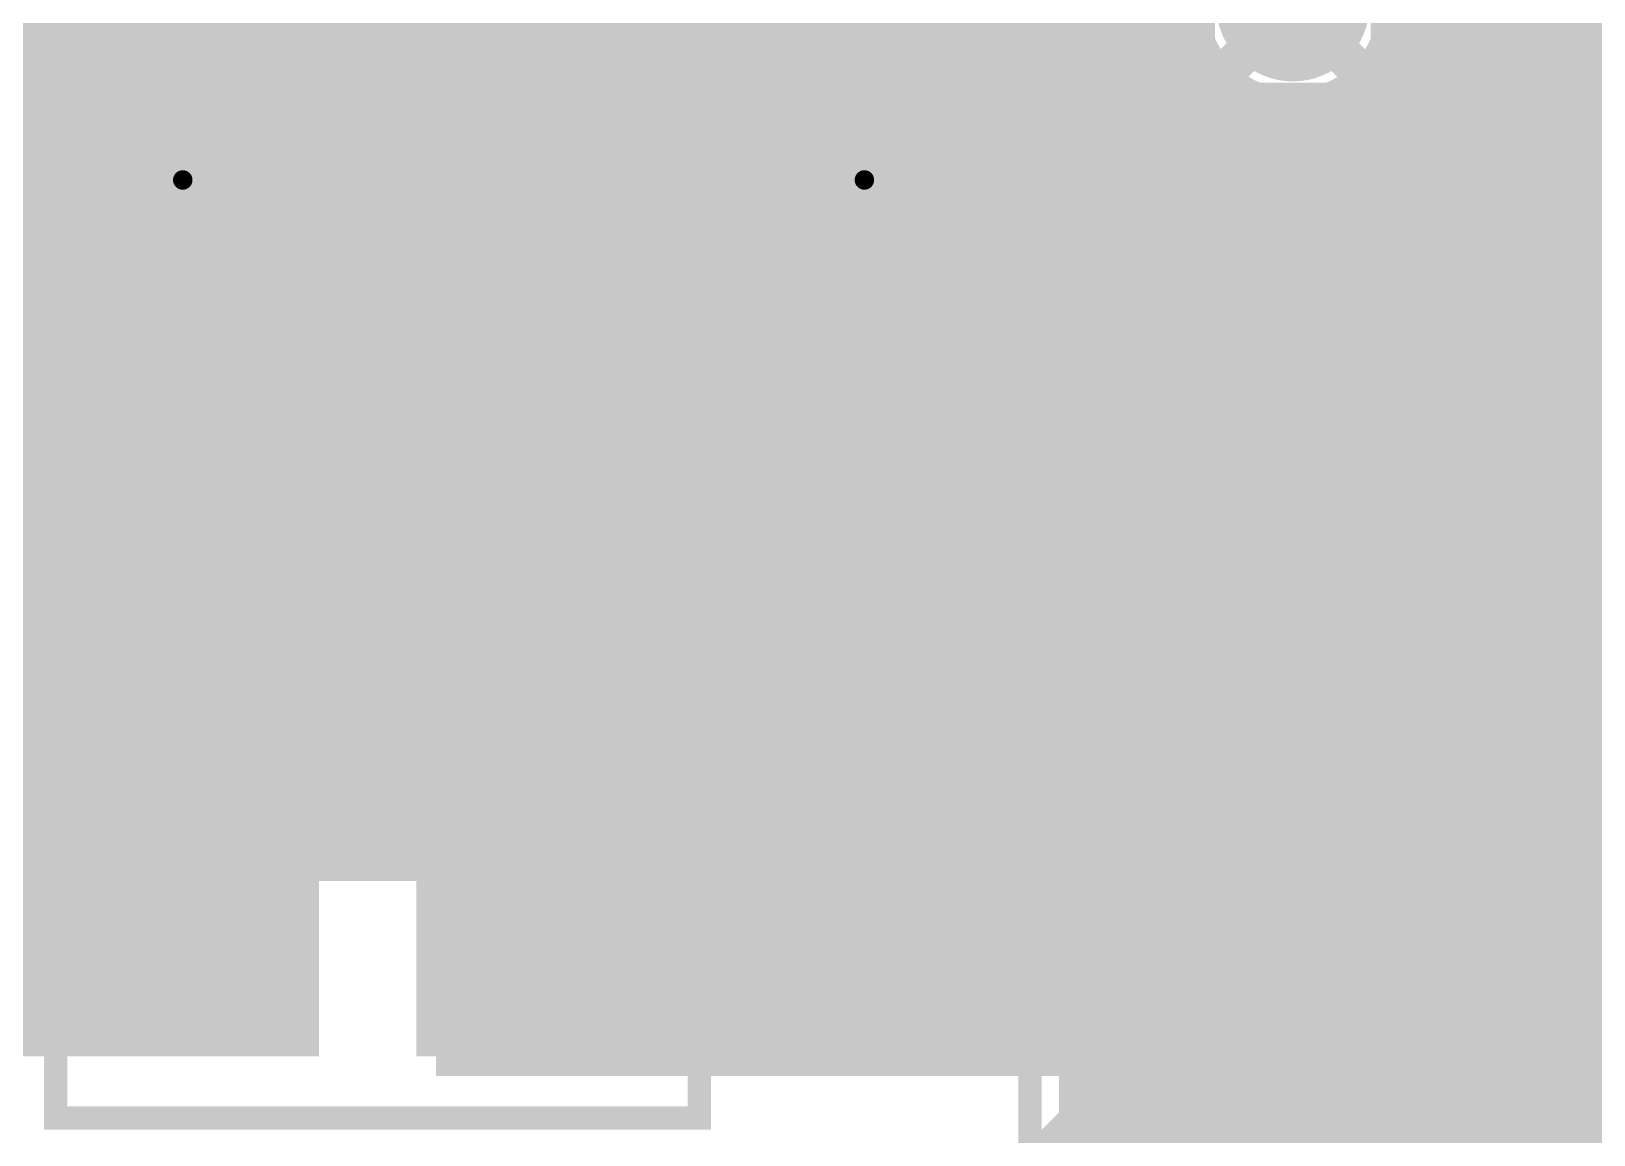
# Model space of a CAD drawing. Extents: x 0 to 95, y -50 to 50.
# Drawn here: x 19.97 to 30.16, y 8.25 to 15.45 of the extents above; entities that cross this region are included whole.
import ezdxf

# ---------------------------------------------------------------- set-up
doc = ezdxf.new("R2010")
doc.units = 0
doc.header["$MEASUREMENT"] = 0
doc.layers.get('0').update_dxf_attribs({"linetype": 'CONTINUOUS'})
for name, color, linetype in [('23-326-0_BOT', 7, 'CONTINUOUS'), ('23-326-0_DRD', 2, 'CONTINUOUS'), ('23-326-0_GND', 1, 'CONTINUOUS'), ('23-326-0_IN1', 3, 'CONTINUOUS'), ('23-326-0_SMT', 10, 'CONTINUOUS'), ('23-326-0_SPT', 14, 'CONTINUOUS'), ('23-326-0_SST', 9, 'CONTINUOUS'), ('23-326-0_TOP', 12, 'CONTINUOUS'), ('THRUHOLE_TAP', 8, 'CONTINUOUS')]:
    doc.layers.add(name, color=color, linetype=linetype)

# ---------------------------------------------------------------- blocks, each defined once
blk = doc.blocks.new('ROUND_37')
at = {"const_width": 0.35052}
blk.add_lwpolyline([(-0.17526, 0, 1), (0.17526, 0, 1)], format="xyb", close=True, dxfattribs=at)
blk = doc.blocks.new('ROUND_58')
at = {"const_width": 0.50038}
blk.add_lwpolyline([(-0.25019, 0, 1), (0.25019, 0, 1)], format="xyb", close=True, dxfattribs=at)
blk = doc.blocks.new('ROUND_59')
at = {"const_width": 0.0635}
blk.add_lwpolyline([(-0.03175, 0, 1), (0.03175, 0, 1)], format="xyb", close=True, dxfattribs=at)
blk = doc.blocks.new('ROUND_40')
at = {"const_width": 0.35052}
blk.add_lwpolyline([(-0.17526, 0, 1), (0.17526, 0, 1)], format="xyb", close=True, dxfattribs=at)
blk = doc.blocks.new('RECTANGLE_3')
blk.add_solid([(0.4826, 0.4064), (0.4826, -0.4064), (-0.4826, 0.4064), (-0.4826, -0.4064)])
blk = doc.blocks.new('RECTANGLE_32')
blk.add_solid([(0.29972, 0.65024), (0.29972, -0.65024), (-0.29972, 0.65024), (-0.29972, -0.65024)])
blk = doc.blocks.new('ROUND_64')
at = {"const_width": 0.10033}
blk.add_lwpolyline([(-0.050164, 0, 1), (0.050164, 0, 1)], format="xyb", close=True, dxfattribs=at)

msp = doc.modelspace()

# ---------------------------------------------------------------- linework, layer by layer
at = {"layer": '23-326-0_BOT', "const_width": 0.254}
for points in [[(29.8958, 38.7096), (29.8958, 0.635)], [(30.1244, 38.481), (30.1244, 0.635)], [(29.6672, 22.23008), (29.6672, 3.80492)], [(29.4386, 16.02994), (29.4386, 3.94208)], [(19.75104, 15.95882), (20.26158, 15.44828)], [(29.21, 15.88008), (29.21, 3.98272)], [(28.9814, 15.82928), (28.9814, 3.94208)], [(20.066, 15.64386), (20.066, 10.033)], [(20.21586, 15.494), (10.9728, 15.494)], [(38.75786, 15.494), (28.86202, 15.494)], [(20.2946, 15.4178), (20.2946, 10.033)], [(27.61488, 15.2654), (10.9728, 15.2654)], [(20.5232, 15.31874), (20.5232, 10.033)], [(27.58694, 15.3162), (20.574, 15.3162)], [(20.7518, 15.3162), (20.7518, 10.033)], [(20.9804, 15.3162), (20.9804, 10.033)], [(21.209, 15.3162), (21.209, 10.033)], [(21.4376, 15.3162), (21.4376, 10.033)], [(21.6662, 15.3162), (21.6662, 10.033)], [(21.8948, 15.3162), (21.8948, 10.033)], [(22.1234, 15.3162), (22.1234, 10.033)], [(22.352, 15.3162), (22.352, 10.033)], [(22.5806, 15.3162), (22.5806, 10.033)], [(22.8092, 15.3162), (22.8092, 10.033)], [(23.0378, 15.3162), (23.0378, 10.033)], [(23.2664, 15.3162), (23.2664, 10.033)], [(23.495, 15.3162), (23.495, 10.033)], [(23.7236, 15.3162), (23.7236, 10.033)], [(23.9522, 15.3162), (23.9522, 10.033)], [(24.1808, 15.3162), (24.1808, 10.033)], [(24.4094, 15.3162), (24.4094, 10.033)], [(24.638, 15.3162), (24.638, 10.033)], [(24.8666, 15.3162), (24.8666, 10.033)], [(25.0952, 15.3162), (25.0952, 10.033)], [(25.3238, 15.3162), (25.3238, 10.033)], [(25.5524, 15.3162), (25.5524, 10.033)], [(25.781, 15.3162), (25.781, 10.033)], [(26.0096, 15.3162), (26.0096, 10.033)], [(26.2382, 15.3162), (26.2382, 10.033)], [(26.4668, 15.3162), (26.4668, 10.033)], [(26.6954, 15.3162), (26.6954, 10.033)], [(26.924, 15.3162), (26.924, 0.635)], [(27.1526, 15.3162), (27.1526, 0.635)], [(27.3812, 15.3162), (27.3812, 0.635)], [(27.6098, 15.27302), (27.6098, 0.635)], [(38.98646, 15.2654), (28.77312, 15.2654)], [(28.7528, 15.23238), (28.7528, 3.80492)], [(27.84602, 15.0368), (10.9728, 15.0368)], [(27.8384, 15.04188), (27.8384, 0.635)], [(28.5242, 15.02664), (28.5242, 0.635)], [(39.21506, 15.0368), (28.54198, 15.0368)], [(28.067, 14.95298), (28.067, 0.635)], [(28.2956, 14.9479), (28.2956, 0.635)], [(39.44366, 14.8082), (10.9728, 14.8082)], [(39.67226, 14.5796), (10.9728, 14.5796)], [(59.182, 14.351), (10.9728, 14.351)], [(59.182, 14.1224), (10.9728, 14.1224)], [(59.182, 13.8938), (10.9728, 13.8938)], [(59.182, 13.6652), (10.9728, 13.6652)], [(59.182, 13.4366), (10.9728, 13.4366)], [(59.182, 13.208), (10.88898, 13.208)], [(49.94148, 12.9794), (10.668, 12.9794)], [(49.67986, 12.7508), (10.4394, 12.7508)], [(49.53762, 12.5222), (10.2108, 12.5222)], [(49.45888, 12.2936), (9.87044, 12.2936)], [(49.43602, 12.065), (7.94766, 12.065)], [(49.45888, 11.8364), (7.747, 11.8364)], [(49.53762, 11.6078), (7.36092, 11.6078)], [(49.67986, 11.3792), (0.635, 11.3792)], [(49.94148, 11.1506), (0.635, 11.1506)], [(59.182, 10.922), (0.635, 10.922)], [(59.182, 10.6934), (0.635, 10.6934)], [(59.182, 10.4648), (0.635, 10.4648)], [(59.182, 10.2362), (0.635, 10.2362)], [(26.797, 10.033), (0.635, 10.033)], [(26.797, 10.033), (26.797, 0.635)], [(59.182, 10.0076), (26.797, 10.0076)], [(52.832, 9.779), (26.797, 9.779)], [(52.6034, 9.5504), (26.797, 9.5504)], [(52.3748, 9.3218), (26.797, 9.3218)], [(52.1462, 9.0932), (26.797, 9.0932)], [(51.9176, 8.8646), (26.797, 8.8646)], [(51.689, 8.636), (26.797, 8.636)], [(51.4604, 8.4074), (26.797, 8.4074)], [(51.2318, 8.1788), (26.797, 8.1788)]]:
    msp.add_lwpolyline(points, dxfattribs=at)
for points in [[(28.194, 14.94028, 0.4142136), (28.87472, 15.621)], [(20.2692, 15.4432, 0.1989124), (20.574, 15.31695)], [(27.58694, 15.3162, 0.2836271), (28.194, 14.94282)]]:
    msp.add_lwpolyline(points, format="xyb", dxfattribs=at)
at = {"layer": '23-326-0_DRD', "const_width": 0.254}
for points in [[(27.559, 16.256), (27.559, 14.986)], [(28.829, 16.256), (27.559, 14.986)], [(28.829, 14.986), (27.559, 16.256)], [(28.829, 14.986), (28.829, 16.256)], [(20.32, 15.113), (20.32, 13.843)], [(21.59, 15.113), (20.32, 15.113)], [(21.59, 15.113), (20.32, 13.843)], [(21.59, 13.843), (20.32, 15.113)], [(20.32, 15.113), (20.32, 13.843)], [(21.59, 15.113), (20.32, 15.113)], [(21.59, 15.113), (20.32, 13.843)], [(21.59, 13.843), (20.32, 15.113)], [(21.59, 13.843), (21.59, 15.113)], [(21.59, 13.843), (21.59, 15.113)], [(24.765, 15.113), (24.765, 13.843)], [(26.035, 15.113), (24.765, 15.113)], [(26.035, 15.113), (24.765, 13.843)], [(26.035, 13.843), (24.765, 15.113)], [(24.765, 15.113), (24.765, 13.843)], [(26.035, 15.113), (24.765, 15.113)], [(26.035, 15.113), (24.765, 13.843)], [(26.035, 13.843), (24.765, 15.113)], [(26.035, 13.843), (26.035, 15.113)], [(26.035, 13.843), (26.035, 15.113)], [(27.559, 14.986), (28.829, 14.986)], [(20.32, 13.843), (21.59, 13.843)], [(20.32, 13.843), (21.59, 13.843)], [(24.765, 13.843), (26.035, 13.843)], [(24.765, 13.843), (26.035, 13.843)], [(27.559, 8.509), (27.559, 7.239)], [(28.829, 8.509), (27.559, 8.509)], [(28.829, 8.509), (27.559, 7.239)], [(28.829, 7.239), (27.559, 8.509)], [(28.829, 7.239), (28.829, 8.509)]]:
    msp.add_lwpolyline(points, dxfattribs=at)
at = {"layer": '23-326-0_IN1', "const_width": 0.254}
for points in [[(22.606, 49.149), (22.606, 8.763)], [(29.9212, 49.149), (29.9212, 2.54)], [(30.1498, 49.149), (30.1498, 2.54)], [(26.7208, 38.2016), (26.7208, 8.763)], [(24.2062, 38.14826), (24.2062, 8.763)], [(26.4922, 37.97554), (26.4922, 8.763)], [(24.4348, 37.8206), (24.4348, 8.763)], [(26.9494, 37.846), (26.9494, 2.54)], [(26.2636, 37.72408), (26.2636, 8.763)], [(24.6634, 37.62756), (24.6634, 8.763)], [(27.178, 37.64534), (27.178, 2.54)], [(27.4066, 37.5158), (27.4066, 2.54)], [(29.6926, 36.34994), (29.6926, 2.54)], [(24.892, 26.43632), (24.892, 14.93012)], [(26.035, 26.3525), (26.035, 14.7193)], [(25.1206, 26.1874), (25.1206, 15.09776)], [(25.3492, 26.09342), (25.3492, 15.15618)], [(25.5778, 26.0858), (25.5778, 15.13332)], [(25.8064, 26.15692), (25.8064, 15.02156)], [(21.717, 25.654), (21.717, 8.89), (1.143, 8.89)], [(20.574, 25.654), (20.574, 15.04188)], [(20.8026, 25.654), (20.8026, 15.14094)], [(21.0312, 25.654), (21.0312, 15.15364)], [(21.2598, 25.654), (21.2598, 15.08506)], [(21.4884, 25.654), (21.4884, 14.89964)], [(20.3454, 16.47444), (20.3454, 14.77772)], [(23.9776, 16.20774), (23.9776, 8.763)], [(20.1168, 16.11122), (20.1168, 8.89)], [(22.8346, 16.08836), (22.8346, 8.763)], [(19.8882, 15.98676), (19.8882, 8.89)], [(29.464, 16.05788), (29.464, 2.54)], [(23.0632, 15.90294), (23.0632, 8.763)], [(23.749, 15.94612), (23.749, 8.763)], [(29.2354, 15.89024), (29.2354, 2.54)], [(23.2918, 15.83436), (23.2918, 8.763)], [(23.5204, 15.84706), (23.5204, 8.763)], [(29.0068, 15.83182), (29.0068, 2.54)], [(27.51582, 15.5702), (22.606, 15.5702)], [(40.6908, 15.5702), (28.87218, 15.5702)], [(21.717, 15.5194), (10.46226, 15.5194)], [(21.717, 15.2908), (10.4648, 15.2908)], [(27.57424, 15.3416), (22.606, 15.3416)], [(28.7782, 15.27302), (28.7782, 8.22198)], [(40.6908, 15.3416), (28.81376, 15.3416)], [(27.6352, 15.23238), (27.6352, 8.26008)], [(20.60702, 15.0622), (13.04798, 15.0622)], [(21.717, 15.0622), (21.30298, 15.0622)], [(25.15616, 15.113), (22.606, 15.113)], [(27.74188, 15.113), (25.6413, 15.113)], [(40.6908, 15.113), (28.64612, 15.113)], [(27.8638, 15.02664), (27.8638, 8.46836)], [(28.5496, 15.04188), (28.5496, 8.45312)], [(24.8539, 14.8844), (22.606, 14.8844)], [(40.6908, 14.8844), (25.94356, 14.8844)], [(28.0924, 14.9479), (28.0924, 8.54456)], [(28.321, 14.95298), (28.321, 8.54202)], [(20.37588, 14.8336), (13.27912, 14.8336)], [(21.717, 14.8336), (21.53412, 14.8336)], [(24.74214, 14.6558), (22.606, 14.6558)], [(40.6908, 14.6558), (26.05532, 14.6558)], [(20.28698, 14.605), (13.36802, 14.605)], [(21.717, 14.605), (21.62302, 14.605)], [(20.2819, 14.3764), (13.37056, 14.3764)], [(21.717, 14.3764), (21.62556, 14.3764)], [(24.72182, 14.4272), (22.606, 14.4272)], [(40.6908, 14.4272), (26.07818, 14.4272)], [(20.36064, 14.1478), (13.29436, 14.1478)], [(20.3454, 14.17574), (20.3454, 8.89)], [(21.717, 14.1478), (21.54936, 14.1478)], [(24.78024, 14.1986), (22.606, 14.1986)], [(40.6908, 14.1986), (26.01976, 14.1986)], [(26.035, 14.23416), (26.035, 8.763)], [(21.4884, 14.05636), (21.4884, 8.89)], [(24.94788, 13.97), (22.606, 13.97)], [(24.892, 14.02588), (24.892, 8.763)], [(40.6908, 13.97), (25.85212, 13.97)], [(20.56638, 13.9192), (13.08608, 13.9192)], [(20.574, 13.91412), (20.574, 8.89)], [(21.2598, 13.87094), (21.2598, 8.89)], [(21.717, 13.9192), (21.34108, 13.9192)], [(25.1206, 13.85824), (25.1206, 8.763)], [(25.8064, 13.9319), (25.8064, 8.763)], [(20.8026, 13.81506), (20.8026, 8.89)], [(21.0312, 13.80236), (21.0312, 8.89)], [(40.6908, 13.7414), (22.606, 13.7414)], [(25.3492, 13.79982), (25.3492, 8.763)], [(25.5778, 13.82014), (25.5778, 8.763)], [(21.717, 13.6906), (10.23874, 13.6906)], [(21.717, 13.462), (10.0457, 13.462)], [(40.6908, 13.5128), (22.606, 13.5128)], [(21.717, 13.2334), (9.71296, 13.2334)], [(40.6908, 13.2842), (22.606, 13.2842)], [(40.6908, 13.0556), (22.606, 13.0556)], [(21.717, 13.0048), (8.11022, 13.0048)], [(40.767, 12.827), (22.606, 12.827)], [(21.717, 12.7762), (8.14324, 12.7762)], [(21.717, 12.5476), (8.13308, 12.5476)], [(44.704, 12.5984), (22.606, 12.5984)], [(21.717, 12.319), (8.07466, 12.319)], [(44.704, 12.3698), (22.606, 12.3698)], [(44.704, 12.1412), (22.606, 12.1412)], [(21.717, 12.0904), (7.9629, 12.0904)], [(44.704, 11.9126), (22.606, 11.9126)], [(21.717, 11.8618), (7.77494, 11.8618)], [(21.717, 11.6332), (7.42696, 11.6332)], [(44.704, 11.684), (22.606, 11.684)], [(21.717, 11.4046), (1.143, 11.4046)], [(44.704, 11.4554), (22.606, 11.4554)], [(44.704, 11.2268), (22.606, 11.2268)], [(21.717, 11.176), (1.143, 11.176)], [(44.704, 10.9982), (22.606, 10.9982)], [(21.717, 10.9474), (1.143, 10.9474)], [(21.717, 10.7188), (1.143, 10.7188)], [(44.704, 10.7696), (22.606, 10.7696)], [(21.717, 10.4902), (1.143, 10.4902)], [(44.704, 10.541), (22.606, 10.541)], [(44.704, 10.3124), (22.606, 10.3124)], [(21.717, 10.2616), (1.143, 10.2616)], [(44.704, 10.0838), (22.606, 10.0838)], [(21.717, 10.033), (1.143, 10.033)], [(21.717, 9.8044), (1.143, 9.8044)], [(44.704, 9.8552), (22.606, 9.8552)], [(21.717, 9.5758), (1.143, 9.5758)], [(44.704, 9.6266), (22.606, 9.6266)], [(44.704, 9.398), (22.606, 9.398)], [(21.717, 9.3472), (1.143, 9.3472)], [(44.704, 9.1694), (22.606, 9.1694)], [(21.717, 9.1186), (1.143, 9.1186)], [(44.704, 8.9408), (22.606, 8.9408)], [(26.797, 8.763), (22.606, 8.763)], [(26.797, 8.763), (26.797, 2.54)], [(44.704, 8.7122), (26.797, 8.7122)], [(27.89174, 8.4836), (26.797, 8.4836)], [(44.704, 8.4836), (28.49372, 8.4836)], [(27.63012, 8.255), (26.797, 8.255)], [(44.704, 8.255), (28.75788, 8.255)]]:
    msp.add_lwpolyline(points, dxfattribs=at)
for points in [[(27.51328, 15.621, 0.4142136), (28.194, 14.94028)], [(28.194, 14.94028, 0.4142136), (28.87472, 15.621)], [(20.955, 15.15872, 0.4142136), (20.27428, 14.478)], [(20.955, 15.15872, 0.4142136), (20.27428, 14.478)], [(21.63572, 14.478, 0.4142136), (20.955, 15.15872)], [(21.63572, 14.478, 0.4142136), (20.955, 15.15872)], [(25.4, 15.15872, 0.4142136), (24.71928, 14.478)], [(25.4, 15.15872, 0.4142136), (24.71928, 14.478)], [(26.08072, 14.478, 0.4142136), (25.4, 15.15872)], [(26.08072, 14.478, 0.4142136), (25.4, 15.15872)], [(20.27428, 14.478, 0.4142136), (20.955, 13.79728)], [(20.27428, 14.478, 0.4142136), (20.955, 13.79728)], [(20.955, 13.79728, 0.4142136), (21.63572, 14.478)], [(20.955, 13.79728, 0.4142136), (21.63572, 14.478)], [(24.71928, 14.478, 0.4142136), (25.4, 13.79728)], [(24.71928, 14.478, 0.4142136), (25.4, 13.79728)], [(25.4, 13.79728, 0.4142136), (26.08072, 14.478)], [(25.4, 13.79728, 0.4142136), (26.08072, 14.478)], [(28.194, 8.55472, 0.4142136), (27.51328, 7.874)], [(28.87472, 7.874, 0.4142136), (28.194, 8.55472)]]:
    msp.add_lwpolyline(points, format="xyb", dxfattribs=at)
at = {"layer": '23-326-0_SST', "const_width": 0.1524}
for points in [[(21.3995, 17.3355), (21.3995, 14.4145), (23.0378, 14.4145), (23.0378, 17.3355), (21.3995, 17.3355)], [(20.38858, 15.15872), (20.38858, 15.51432), (20.2184, 15.63116), (20.05076, 15.63116), (19.88058, 15.51432), (19.88058, 15.15872), (20.89658, 15.15872)], [(20.38858, 15.45336), (20.89658, 15.63116)], [(22.76856, 13.64234), (21.75256, 13.99794), (21.75256, 13.52296)], [(27.75458, 13.38072), (27.75458, 13.14196)], [(29.65958, 13.08354), (29.4894, 12.96416), (29.32176, 12.90574), (28.9814, 12.90574), (28.81376, 12.96416), (28.64358, 13.08354), (28.64358, 13.20292), (28.81376, 13.31976), (28.9814, 13.38072), (29.32176, 13.38072), (29.4894, 13.31976), (29.65958, 13.20292), (29.65958, 13.08354)], [(27.75458, 13.26134), (26.73858, 13.26134), (26.90876, 13.14196)], [(21.75256, 13.15974), (22.59838, 13.15974), (22.76856, 13.09878), (22.76856, 12.74318), (22.59838, 12.68476), (21.75256, 12.68476)], [(27.75458, 12.65936), (27.75458, 12.18692), (27.0764, 12.65936), (26.90876, 12.65936), (26.73858, 12.60094), (26.73858, 12.24534), (26.90876, 12.18692)], [(29.65958, 12.54252), (29.65958, 12.30376)], [(29.65958, 12.42314), (28.64358, 12.42314), (28.81376, 12.30376)], [(24.12746, 11.86434), (24.02586, 11.96594), (20.12696, 11.96594), (20.12696, 8.36168), (24.32304, 8.36168), (24.32304, 11.6586), (24.12746, 11.86434)], [(27.24658, 11.34872), (27.24658, 11.70432), (27.0764, 11.82116), (26.90876, 11.82116), (26.73858, 11.70432), (26.73858, 11.34872), (27.75458, 11.34872)], [(27.24658, 11.64336), (27.75458, 11.82116)], [(29.15158, 11.34872), (29.15158, 11.70432), (28.9814, 11.82116), (28.81376, 11.82116), (28.64358, 11.70432), (28.64358, 11.34872), (29.65958, 11.34872)], [(29.15158, 11.64336), (29.65958, 11.82116)], [(20.22602, 11.35888), (24.32304, 11.35888)], [(23.77186, 11.0871), (23.77186, 10.76198)], [(23.90902, 11.09472), (23.90902, 10.75436)], [(24.02078, 10.98296), (23.68042, 10.98296)], [(26.4795, 10.9855), (26.4795, 8.0645), (28.1178, 8.0645), (28.1178, 10.9855), (26.4795, 10.9855)], [(28.3845, 10.9855), (28.3845, 8.0645), (30.0228, 8.0645), (30.0228, 10.9855), (28.3845, 10.9855)], [(24.01316, 10.8458), (23.68804, 10.8458)]]:
    msp.add_lwpolyline(points, dxfattribs=at)
for points in [[(23.8506, 11.10488, 0.4142136), (23.67026, 10.92454)], [(24.03094, 10.92454, 0.4142136), (23.8506, 11.10488)], [(23.67026, 10.92454, 0.4142136), (23.8506, 10.7442)], [(23.8506, 10.7442, 0.4142136), (24.03094, 10.92454)]]:
    msp.add_lwpolyline(points, format="xyb", dxfattribs=at)
at = {"layer": '23-326-0_TOP'}
for points, const_width in [([(38.0238, 35.09772), (37.12972, 35.09772), (36.449, 34.417), (33.782, 34.417), (33.02, 33.655), (33.02, 25.019), (27.305, 19.304), (27.305, 10.4394), (27.5082, 10.2362), (27.305, 10.2362)], 0.2032), ([(26.8732, 19.304), (26.8732, 11.938)], 0.254), ([(20.5232, 18.034), (20.5232, 13.93952)], 0.254), ([(20.7518, 18.034), (20.7518, 13.93952)], 0.254), ([(20.9804, 18.034), (20.9804, 13.93952)], 0.254), ([(21.209, 18.0213), (21.209, 13.93952)], 0.254), ([(26.85542, 18.07972), (26.85542, 15.12062)], 0.254), ([(29.21, 10.2362), (33.7058, 14.732), (37.592, 14.732), (40.5257, 17.6657), (41.18102, 17.6657)], 0.2032), ([(25.4, 15.12062), (25.4, 16.5989)], 0.254), ([(25.4, 14.478), (25.4, 16.5989)], 0.2032), ([(25.4, 16.5989), (25.4, 14.478)], 0.2032), ([(20.2946, 16.33474), (20.2946, 11.938)], 0.254), ([(23.94458, 16.15186), (23.94458, 15.12062)], 0.254), ([(23.9522, 16.16202), (23.9522, 13.93952)], 0.254), ([(20.066, 16.07312), (20.066, 11.938)], 0.254), ([(23.0378, 15.91564), (23.0378, 13.93952)], 0.254), ([(23.7236, 15.93088), (23.7236, 13.93952)], 0.254), ([(21.4122, 15.8496), (21.4122, 14.4272)], 0.254), ([(23.0378, 15.8496), (23.0378, 14.4272)], 0.254), ([(23.2664, 15.8369), (23.2664, 13.93952)], 0.254), ([(23.495, 15.84198), (23.495, 13.93952)], 0.254), ([(21.4122, 15.494), (19.2278, 15.494)], 0.254), ([(23.94458, 15.494), (23.0378, 15.494)], 0.254), ([(21.4122, 15.2654), (19.2278, 15.2654)], 0.254), ([(23.495, 12.95908), (22.98192, 12.95908), (22.225, 13.716), (22.225, 15.1638)], 0.50038), ([(23.94458, 15.2654), (23.0378, 15.2654)], 0.254), ([(26.85542, 15.12062), (23.94458, 15.12062)], 0.254), ([(24.1808, 15.12062), (24.1808, 11.938)], 0.254), ([(24.4094, 15.12062), (24.4094, 11.938)], 0.254), ([(24.638, 15.12062), (24.638, 11.938)], 0.254), ([(24.8666, 15.12062), (24.8666, 11.938)], 0.254), ([(25.0952, 15.12062), (25.0952, 11.938)], 0.254), ([(25.3238, 15.12062), (25.3238, 11.938)], 0.254), ([(25.5524, 15.12062), (25.5524, 11.938)], 0.254), ([(25.781, 15.12062), (25.781, 11.938)], 0.254), ([(26.0096, 15.12062), (26.0096, 11.938)], 0.254), ([(26.2382, 15.12062), (26.2382, 11.938)], 0.254), ([(26.4668, 15.12062), (26.4668, 11.938)], 0.254), ([(26.6954, 15.12062), (26.6954, 11.938)], 0.254), ([(21.4122, 15.0368), (19.2278, 15.0368)], 0.254), ([(26.8732, 15.0368), (23.0378, 15.0368)], 0.254), ([(21.4122, 14.8082), (19.2278, 14.8082)], 0.254), ([(26.8732, 14.8082), (23.0378, 14.8082)], 0.254), ([(21.4122, 14.5796), (19.2278, 14.5796)], 0.254), ([(26.8732, 14.5796), (23.0378, 14.5796)], 0.254), ([(20.955, 12.95908), (20.955, 14.478)], 0.2032), ([(20.955, 14.478), (20.955, 12.95908)], 0.2032), ([(21.64588, 14.351), (18.85188, 14.351)], 0.254), ([(21.64588, 14.4272), (21.4122, 14.4272)], 0.254), ([(21.4376, 14.4272), (21.4376, 13.93952)], 0.254), ([(21.64588, 14.4272), (21.64588, 13.716)], 0.254), ([(23.0378, 14.4272), (22.80412, 14.4272)], 0.254), ([(22.80412, 14.4272), (22.80412, 13.95476)], 0.254), ([(26.8732, 14.351), (22.80412, 14.351)], 0.254), ([(22.8092, 14.4272), (22.8092, 13.95222)], 0.254), ([(21.64588, 14.1224), (18.62582, 14.1224)], 0.254), ([(26.8732, 14.1224), (22.80412, 14.1224)], 0.254), ([(21.58492, 13.93952), (20.32508, 13.93952), (20.32508, 11.98118)], 0.254), ([(20.955, 13.93952), (20.955, 12.95908)], 0.254), ([(21.58492, 13.93952), (21.58492, 11.98118)], 0.254), ([(22.80412, 13.95476), (22.86508, 13.89634)], 0.254), ([(24.12492, 13.93952), (22.86508, 13.93952)], 0.254), ([(22.86508, 13.93952), (22.86508, 13.89634)], 0.254), ([(24.12492, 13.93952), (24.12492, 11.98118)], 0.254), ([(20.32508, 13.8938), (18.39722, 13.8938)], 0.254), ([(21.64588, 13.8938), (21.58492, 13.8938)], 0.254), ([(26.8732, 13.8938), (24.12492, 13.8938)], 0.254), ([(20.32508, 13.6652), (18.16862, 13.6652)], 0.254), ([(21.64588, 13.6652), (21.58492, 13.6652)], 0.254), ([(26.8732, 13.6652), (24.12492, 13.6652)], 0.254), ([(21.6662, 13.56106), (21.6662, 11.938)], 0.254), ([(20.32508, 13.4366), (17.94002, 13.4366)], 0.254), ([(21.717, 13.4366), (21.58492, 13.4366)], 0.254), ([(26.8732, 13.4366), (24.12492, 13.4366)], 0.254), ([(21.81352, 13.30452), (22.56536, 12.55522)], 0.254), ([(21.8948, 13.22578), (21.8948, 11.938)], 0.254), ([(20.32508, 13.208), (17.71142, 13.208)], 0.254), ([(21.91258, 13.208), (21.58492, 13.208)], 0.254), ([(26.8732, 13.208), (24.12492, 13.208)], 0.254), ([(20.32508, 12.9794), (17.48282, 12.9794)], 0.254), ([(20.32508, 12.95908), (20.955, 12.95908)], 0.254), ([(20.955, 11.98118), (20.955, 12.95908)], 0.254), ([(21.58492, 12.95908), (20.955, 12.95908)], 0.254), ([(22.14118, 12.9794), (21.58492, 12.9794)], 0.254), ([(22.1234, 12.99718), (22.1234, 11.938)], 0.254), ([(26.8732, 12.9794), (24.12492, 12.9794)], 0.254), ([(20.32508, 12.7508), (17.25422, 12.7508)], 0.254), ([(22.36978, 12.7508), (21.58492, 12.7508)], 0.254), ([(22.352, 12.76858), (22.352, 11.938)], 0.254), ([(26.8732, 12.7508), (24.12492, 12.7508)], 0.254), ([(20.32508, 12.5222), (17.02308, 12.5222)], 0.254), ([(22.60092, 12.5222), (21.58492, 12.5222)], 0.254), ([(22.5806, 12.53998), (22.5806, 11.938)], 0.254), ([(26.8732, 12.5222), (24.12492, 12.5222)], 0.254), ([(22.8092, 12.40536), (22.8092, 11.938)], 0.254), ([(22.86508, 12.39012), (22.86508, 11.98118)], 0.254), ([(20.32508, 12.2936), (15.86992, 12.2936)], 0.254), ([(22.86508, 12.2936), (21.58492, 12.2936)], 0.254), ([(26.8732, 12.2936), (24.12492, 12.2936)], 0.254), ([(20.32508, 12.065), (15.86992, 12.065)], 0.254), ([(22.86508, 12.065), (21.58492, 12.065)], 0.254), ([(26.8732, 12.065), (24.12492, 12.065)], 0.254), ([(26.8732, 11.938), (10.795, 11.938)], 0.254), ([(21.58492, 11.98118), (20.32508, 11.98118)], 0.254), ([(20.5232, 11.98118), (20.5232, 11.938)], 0.254), ([(20.7518, 11.98118), (20.7518, 11.938)], 0.254), ([(20.9804, 11.98118), (20.9804, 11.938)], 0.254), ([(21.209, 11.98118), (21.209, 11.938)], 0.254), ([(21.4376, 11.98118), (21.4376, 11.938)], 0.254), ([(24.12492, 11.98118), (22.86508, 11.98118)], 0.254), ([(23.0378, 11.98118), (23.0378, 11.938)], 0.254), ([(23.2664, 11.98118), (23.2664, 11.938)], 0.254), ([(23.495, 11.98118), (23.495, 11.938)], 0.254), ([(23.7236, 11.98118), (23.7236, 11.938)], 0.254), ([(23.9522, 11.98118), (23.9522, 11.938)], 0.254), ([(27.305, 4.699), (26.289, 5.715), (26.289, 7.874), (27.2288, 8.8138), (27.305, 8.8138)], 0.2032), ([(29.21, 8.8138), (29.21, 6.731)], 0.2032)]:
    msp.add_lwpolyline(points, dxfattribs=dict(at, const_width=const_width))
at = {"layer": '23-326-0_TOP', "const_width": 0.254}
for points in [[(21.64588, 13.716, 0.1989161), (21.81352, 13.30452)], [(21.64588, 13.716, 0.1989161), (21.81352, 13.30452)], [(22.57044, 12.55014, 0.1475452), (22.86522, 12.39081)], [(22.57044, 12.55014, 0.1475452), (22.86522, 12.39081)]]:
    msp.add_lwpolyline(points, format="xyb", dxfattribs=at)

# ---------------------------------------------------------------- block references
at = {"layer": '23-326-0_BOT'}
for p in [(28.194, 15.621), (20.955, 14.478), (25.4, 14.478)]:
    msp.add_blockref('ROUND_37', p, dxfattribs=at)
at = {"layer": '23-326-0_GND'}
for name, p in [('ROUND_58', (28.194, 15.621)), ('ROUND_59', (20.955, 14.478)), ('ROUND_59', (25.4, 14.478))]:
    msp.add_blockref(name, p, dxfattribs=at)
at = {"layer": '23-326-0_IN1'}
for name, p in [('ROUND_40', (28.194, 15.621)), ('ROUND_37', (20.955, 14.478)), ('ROUND_37', (25.4, 14.478))]:
    msp.add_blockref(name, p, dxfattribs=at)
at = {"layer": '23-326-0_SMT'}
for name, p in [('RECTANGLE_3', (22.225, 15.1638)), ('RECTANGLE_32', (20.955, 12.95908)), ('RECTANGLE_32', (23.495, 12.95908)), ('RECTANGLE_3', (27.305, 10.2362)), ('RECTANGLE_3', (29.21, 10.2362)), ('RECTANGLE_3', (27.305, 8.8138)), ('RECTANGLE_3', (29.21, 8.8138))]:
    msp.add_blockref(name, p, dxfattribs=at)
at = {"layer": '23-326-0_SPT'}
for name, p in [('RECTANGLE_3', (22.225, 15.1638)), ('RECTANGLE_32', (20.955, 12.95908)), ('RECTANGLE_32', (23.495, 12.95908)), ('RECTANGLE_3', (27.305, 10.2362)), ('RECTANGLE_3', (29.21, 10.2362)), ('RECTANGLE_3', (27.305, 8.8138)), ('RECTANGLE_3', (29.21, 8.8138))]:
    msp.add_blockref(name, p, dxfattribs=at)
at = {"layer": '23-326-0_TOP'}
for name, p in [('ROUND_37', (28.194, 15.621)), ('RECTANGLE_3', (22.225, 15.1638)), ('ROUND_37', (20.955, 14.478)), ('ROUND_37', (25.4, 14.478)), ('RECTANGLE_32', (20.955, 12.95908)), ('RECTANGLE_32', (23.495, 12.95908)), ('RECTANGLE_3', (27.305, 10.2362)), ('RECTANGLE_3', (29.21, 10.2362)), ('RECTANGLE_3', (27.305, 8.8138)), ('RECTANGLE_3', (29.21, 8.8138))]:
    msp.add_blockref(name, p, dxfattribs=at)
at = {"layer": 'THRUHOLE_TAP'}
for p in [(20.955, 14.478), (25.4, 14.478)]:
    msp.add_blockref('ROUND_64', p, dxfattribs=at)

doc.saveas('drawing.dxf')
